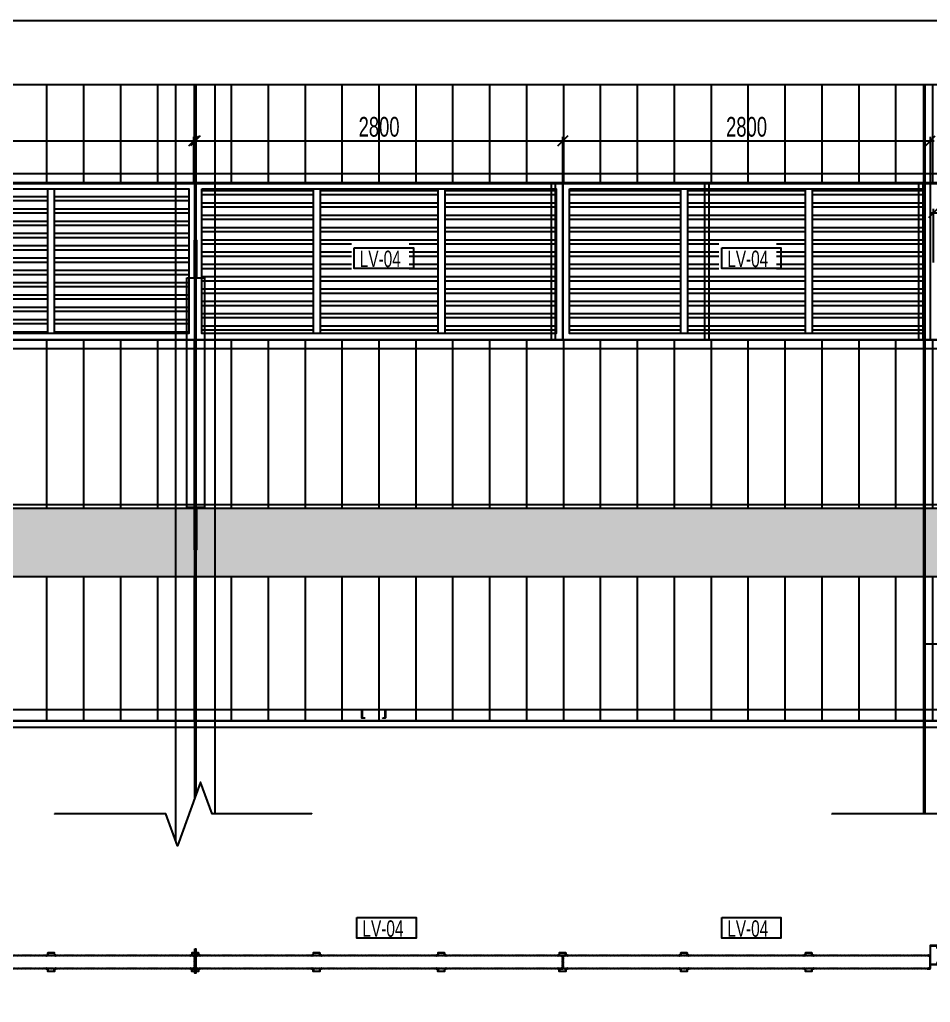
# Model space of a CAD drawing. Header units: inches. Extents: x 340055 to 349452, y -34649 to -30845.
# Drawn here: x 344599.8 to 344738.5, y -33742.8 to -33593.1 of the extents above; entities that cross this region are included whole.
import ezdxf

# ---------------------------------------------------------------- set-up
doc = ezdxf.new("R2010")
doc.units = ezdxf.units.IN
doc.header["$MEASUREMENT"] = 0
doc.linetypes.add('DD3', pattern=[0.2, 0.1, -0.1])
for name, color, linetype in [('3', 3, 'Continuous'), ('4', 4, 'Continuous'), ('8', 8, 'Continuous'), ('flashing', 6, 'Continuous')]:
    doc.layers.add(name, color=color, linetype=linetype)
doc.styles.add('ST1H', font='vnshxh.shx', dxfattribs={"width": 0.7})
doc.dimstyles.new('50', dxfattribs={"dimtxt": 3, "dimasz": 1.5, "dimexe": 0.6, "dimexo": 0, "dimtad": 1, "dimdec": 0, "dimlfac": 50, "dimzin": 0, "dimdsep": 46, "dimtxsty": 'ST1H', "dimblk": 'OBLIQUE', "dimcen": 1, "dimdle": 0.6, "dimclrd": 8, "dimclre": 8, "dimclrt": 3, "dimadec": 0, "dimazin": 0, "dimtfac": 1, "dimtdec": 0, "dimtix": 1, "dimtofl": 0, "dimtmove": 0, "dimatfit": 3, "dimfxl": 0, "dimtolj": 1, "dimtzin": 0, "dimlwd": -1, "dimlwe": -1, "dimarcsym": 0})
pattern_1 = [(90, (-2402.336, 7655.091), (-5.625, 9e-16), [])]

# ---------------------------------------------------------------- blocks, each defined once
blk = doc.blocks.new('18')
at = {"true_color": 0xdb6e0f}
h = blk.add_hatch(dxfattribs=at)
h.set_pattern_fill('ANSI32', color=32, scale=2.5, angle=135, style=0)
h.paths.add_polyline_path([(344860.319, -35591.216), (344860.319, -35580.216), (344849.702, -35580.216), (344849.702, -35591.216)])
h.paths.add_polyline_path([(344860.819, -35591.216), (344871.071, -35591.216), (344871.071, -35580.216), (344860.819, -35580.216)])
h.paths.add_polyline_path([(344849.202, -35580.216), (344838.95, -35580.216), (344838.95, -35591.216), (344849.202, -35591.216)])
at = {"color": 32, "true_color": 0xdb6e0f}
for points in [[(344838.45, -35579.716), (344871.571, -35579.716), (344871.571, -35591.716), (344838.45, -35591.716)], [(344838.95, -35580.216), (344871.071, -35580.216), (344871.071, -35591.216), (344838.95, -35591.216)], [(344849.202, -35580.216), (344849.202, -35591.216), (344849.702, -35591.216), (344849.702, -35580.216)], [(344860.819, -35580.216), (344860.819, -35591.216), (344860.319, -35591.216), (344860.319, -35580.216)]]:
    blk.add_lwpolyline(points, close=True, dxfattribs=at)
blk = doc.blocks.new('_Oblique')
at = {"color": 0, "linetype": 'ByBlock', "lineweight": -2}
blk.add_line((-0.5, -0.5), (0.5, 0.5), dxfattribs=at)
blk = doc.blocks.new('*D307')
at = {"color": 8, "transparency": 16777216}
for p, q in [((344738.43, -33622.5), (344759.63, -33622.5)), ((344739.03, -33630.08), (344739.03, -33621.9)), ((344759.03, -33630.08), (344759.03, -33621.9))]:
    blk.add_line(p, q, dxfattribs=at)
at = {"layer": 'Defpoints', "color": 0, "transparency": 16777216}
for p in [(344759.03, -33622.5), (344739.03, -33630.08), (344759.03, -33630.08)]:
    blk.add_point(p, dxfattribs=at)
at = {"color": 8, "transparency": 16777216, "xscale": 1.5, "yscale": 1.5, "zscale": 1.5, "rotation": 180}
blk.add_blockref('_Oblique', (344739.03, -33622.5), dxfattribs=at)
at = {"color": 8, "transparency": 16777216, "xscale": 1.5, "yscale": 1.5, "zscale": 1.5}
blk.add_blockref('_Oblique', (344759.03, -33622.5), dxfattribs=at)
at = {"color": 3, "transparency": 16777216, "insert": (344749.03, -33620.38), "char_height": 3, "attachment_point": 5, "style": 'ST1H'}
blk.add_mtext('\\A1;1000', dxfattribs=at)
blk = doc.blocks.new('RIVET')
at = {"color": 8}
for p, q in [((-3.9, 1.1), (-4.2, 0)), ((-4.2, 0), (-3.9, -1.1)), ((-3.9, -1.1), (-3.9, 1.1)), ((-3.5, -1.3), (-3.5, 1.3)), ((-1, -1.2), (-1, 1.3)), ((-1, 1.3), (-0.1, 1.3)), ((0, 1.3), (0, 2.4)), ((0, -1.3), (0, 1.3)), ((0.1, 2.5), (0.1, 2.5)), ((0.1, 2.5), (0.7, 1.4)), ((0.1, -2.5), (0.1, 2.5)), ((0.7, 1.1), (0.7, -1.1)), ((0.9, 0.7), (0.7, 0.7)), ((0.9, -0.7), (0.9, 0.7)), ((-0.1, -1.2), (-1, -1.2)), ((0, -2.4), (0, -1.3)), ((0.7, -1.4), (0.1, -2.5)), ((0.1, -2.5), (0.1, -2.5)), ((0.9, -0.7), (0.7, -0.7))]:
    blk.add_line(p, q, dxfattribs=at)
for centre, radius, start, end in [((-3.4, 0.7), 0.634, 101.56667, 142.23088), ((-2.5, -0.1), 1.78, 64.63521, 125.23685), ((-0.9, 3), 1.71, 240.47832, 268.3625), ((-0.1, 1.3), 0.0625, 270, 0), ((0.1, 2.4), 0.0625, 90, 180), ((0.1, 2.4), 0.0625, 26.56505, 90), ((0.1, 1.1), 0.625, 0, 26.56505), ((5.4, 0.6), 4.45, 179.07778, 187.95176), ((5.8, -0.6), 4.85, 172.41501, 180.55546), ((-3.4, -0.7), 0.634, 217.76912, 258.43333), ((-2.5, 0.1), 1.78, 234.76315, 295.36479), ((-0.9, -3), 1.71, 91.6375, 119.52168), ((-0.1, -1.3), 0.0625, 0, 90), ((0.1, -2.4), 0.0625, 180, 270), ((0.1, -2.4), 0.0625, 270, 333.43495), ((0.1, -1.1), 0.625, 333.43495, 0)]:
    blk.add_arc(centre, radius, start, end, dxfattribs=at)
blk = doc.blocks.new('*D313')
at = {"color": 8, "transparency": 16777216}
for p, q in [((344559.69, -33611.55), (344626.89, -33611.55)), ((344560.29, -33617.87), (344560.29, -33610.95)), ((344626.29, -33617.87), (344626.29, -33610.95))]:
    blk.add_line(p, q, dxfattribs=at)
at = {"layer": 'Defpoints', "color": 0, "transparency": 16777216}
for p in [(344626.29, -33611.55), (344560.29, -33617.87), (344626.29, -33617.87)]:
    blk.add_point(p, dxfattribs=at)
at = {"color": 8, "transparency": 16777216, "xscale": 1.5, "yscale": 1.5, "zscale": 1.5, "rotation": 180}
blk.add_blockref('_Oblique', (344560.29, -33611.55), dxfattribs=at)
at = {"color": 8, "transparency": 16777216, "xscale": 1.5, "yscale": 1.5, "zscale": 1.5}
blk.add_blockref('_Oblique', (344626.29, -33611.55), dxfattribs=at)
at = {"color": 3, "transparency": 16777216, "insert": (344593.29, -33609.42), "char_height": 3, "attachment_point": 5, "style": 'ST1H'}
blk.add_mtext('\\A1;3300', dxfattribs=at)
blk = doc.blocks.new('*D314')
at = {"color": 8, "transparency": 16777216}
for p, q in [((344625.93, -33611.55), (344683.13, -33611.55)), ((344626.53, -33617.87), (344626.53, -33610.95)), ((344682.53, -33617.87), (344682.53, -33610.95))]:
    blk.add_line(p, q, dxfattribs=at)
at = {"layer": 'Defpoints', "color": 0, "transparency": 16777216}
for p in [(344682.53, -33611.55), (344626.53, -33617.87), (344682.53, -33617.87)]:
    blk.add_point(p, dxfattribs=at)
at = {"color": 8, "transparency": 16777216, "xscale": 1.5, "yscale": 1.5, "zscale": 1.5, "rotation": 180}
blk.add_blockref('_Oblique', (344626.53, -33611.55), dxfattribs=at)
at = {"color": 8, "transparency": 16777216, "xscale": 1.5, "yscale": 1.5, "zscale": 1.5}
blk.add_blockref('_Oblique', (344682.53, -33611.55), dxfattribs=at)
at = {"color": 3, "transparency": 16777216, "insert": (344654.53, -33609.42), "char_height": 3, "attachment_point": 5, "style": 'ST1H'}
blk.add_mtext('\\A1;2800', dxfattribs=at)
blk = doc.blocks.new('*D315')
at = {"color": 8, "transparency": 16777216}
for p, q in [((344681.93, -33611.55), (344739.14, -33611.55)), ((344682.53, -33617.87), (344682.53, -33610.95)), ((344738.54, -33617.87), (344738.54, -33610.95))]:
    blk.add_line(p, q, dxfattribs=at)
at = {"layer": 'Defpoints', "color": 0, "transparency": 16777216}
for p in [(344738.54, -33611.55), (344682.53, -33617.87), (344738.54, -33617.87)]:
    blk.add_point(p, dxfattribs=at)
at = {"color": 8, "transparency": 16777216, "xscale": 1.5, "yscale": 1.5, "zscale": 1.5, "rotation": 180}
blk.add_blockref('_Oblique', (344682.53, -33611.55), dxfattribs=at)
at = {"color": 8, "transparency": 16777216, "xscale": 1.5, "yscale": 1.5, "zscale": 1.5}
blk.add_blockref('_Oblique', (344738.54, -33611.55), dxfattribs=at)
at = {"color": 3, "transparency": 16777216, "insert": (344710.53, -33609.42), "char_height": 3, "attachment_point": 5, "style": 'ST1H'}
blk.add_mtext('\\A1;2800', dxfattribs=at)

msp = doc.modelspace()

# ---------------------------------------------------------------- hatches: boundary and pattern name
h = msp.add_hatch()
h.set_pattern_fill('ANSI31', color=3, scale=45, angle=45, style=0)
h.set_pattern_definition(pattern_1)
h.paths.add_polyline_path([(344232.4294, -33618.0304), (344755.6311, -33618.0304), (344755.6311, -33603.0085), (344232.4294, -33603.0085)])
at = {"true_color": 0xc0a22a}
h = msp.add_hatch(dxfattribs=at)
h.set_pattern_fill('ANSI32', color=42, scale=5, angle=135, style=0)
h.set_pattern_definition([(180, (-2402.332, 7883.4038), (-3e-16, -1.875), []), (180, (-2402.957, 7884.0288), (-3e-16, -1.875), [])])
h.paths.add_polyline_path([(344645.5302, -33640.8704), (344663.5327, -33640.8704), (344663.5327, -33618.8704), (344645.5302, -33618.8704)])
h.paths.add_polyline_path([(344664.5327, -33640.8704), (344681.5327, -33640.8704), (344681.5327, -33618.8704), (344664.5327, -33618.8704)])
h.paths.add_polyline_path([(344627.5302, -33640.8704), (344644.5302, -33640.8704), (344644.5302, -33618.8704), (344627.5302, -33618.8704)])
h = msp.add_hatch(dxfattribs=at)
h.set_pattern_fill('ANSI32', color=42, scale=5, angle=135, style=0)
h.set_pattern_definition([(180, (-2346.3294, 7883.4038), (-3e-16, -1.875), []), (180, (-2346.9544, 7884.0288), (-3e-16, -1.875), [])])
h.paths.add_polyline_path([(344701.5327, -33640.8704), (344719.5352, -33640.8704), (344719.5352, -33618.8704), (344701.5327, -33618.8704)])
h.paths.add_polyline_path([(344720.5352, -33640.8704), (344737.5352, -33640.8704), (344737.5352, -33618.8704), (344720.5352, -33618.8704)])
h.paths.add_polyline_path([(344683.5327, -33640.8704), (344700.5327, -33640.8704), (344700.5327, -33618.8704), (344683.5327, -33618.8704)])
h = msp.add_hatch()
h.set_pattern_fill('ANSI31', color=3, scale=45, angle=45, style=0)
h.set_pattern_definition(pattern_1)
h.paths.add_polyline_path([(344232.4294, -33641.8704), (344759.0311, -33641.8704), (344759.0311, -33667.5562), (344232.4294, -33667.5562)])
h = msp.add_hatch()
h.set_pattern_fill('ANSI33', color=5, scale=20, angle=45, style=0)
h.set_pattern_definition([(90, (-2402.336, 7655.091), (-5, 9e-16), []), (90, (-2399.836, 7657.591), (-5, 9e-16), [2.5, -1.25])])
h.paths.add_polyline_path([(344198.3653, -33677.8721), (344759.0311, -33677.8721), (344759.0311, -33667.5562), (344198.3653, -33667.5562)])
h = msp.add_hatch()
h.set_pattern_fill('ANSI31', color=3, scale=45, angle=45, style=0)
h.set_pattern_definition(pattern_1)
h.paths.add_polyline_path([(344228.4294, -33677.8721), (344755.6311, -33677.8721), (344755.6311, -33699.8721), (344228.4294, -33699.8721)])

# ---------------------------------------------------------------- linework, layer by layer
at = {"color": 8}
for p, q in [((344626.6302, -33666.9321), (344755.0311, -33666.9321)), ((344737.5311, -33688.1418), (344753.5311, -33688.1418))]:
    msp.add_line(p, q, dxfattribs=at)
for points in [[(344198.3653, -33426.5398), (344767.7032, -33426.5398), (344767.7032, -33593.2478), (344198.3653, -33593.2478)], [(344767.7032, -33593.2478), (344198.3653, -33593.2478), (344198.3653, -33778.1197), (344767.7032, -33778.1197)], [(344228.4294, -33677.8721), (344755.6311, -33677.8721), (344755.6311, -33699.8721), (344228.4294, -33699.8721)]]:
    msp.add_lwpolyline(points, close=True, dxfattribs=at)
at = {"color": 3}
for points in [[(344232.4294, -33618.0304), (344755.6311, -33618.0304), (344755.6311, -33603.0085), (344232.4294, -33603.0085)], [(344232.4294, -33641.8704), (344759.0311, -33641.8704), (344759.0311, -33667.5562), (344232.4294, -33667.5562)]]:
    msp.add_lwpolyline(points, close=True, dxfattribs=at)
at = {"color": 42, "true_color": 0xc0a22a}
for points in [[(344626.5302, -33617.8704), (344682.5327, -33617.8704), (344682.5327, -33641.8704), (344626.5302, -33641.8704)], [(344682.5327, -33617.8704), (344738.5352, -33617.8704), (344738.5352, -33641.8704), (344682.5327, -33641.8704)], [(344627.5302, -33618.8704), (344681.5327, -33618.8704), (344681.5327, -33640.8704), (344627.5302, -33640.8704)], [(344645.5302, -33618.8704), (344645.5302, -33640.8704), (344644.5302, -33640.8704), (344644.5302, -33618.8704)], [(344664.5327, -33618.8704), (344664.5327, -33640.8704), (344663.5327, -33640.8704), (344663.5327, -33618.8704)], [(344683.5327, -33618.8704), (344737.5352, -33618.8704), (344737.5352, -33640.8704), (344683.5327, -33640.8704)], [(344701.5327, -33618.8704), (344701.5327, -33640.8704), (344700.5327, -33640.8704), (344700.5327, -33618.8704)], [(344720.5352, -33618.8704), (344720.5352, -33640.8704), (344719.5352, -33640.8704), (344719.5352, -33618.8704)]]:
    msp.add_lwpolyline(points, close=True, dxfattribs=at)
at = {"color": 1, "true_color": 0xfa051e}
for points in [[(344626.3802, -33626.6557), (344626.6802, -33626.6557), (344626.6802, -33632.4024), (344626.3802, -33632.4024)], [(344625.2398, -33632.4024), (344627.9206, -33632.4024), (344627.9206, -33667.3701), (344625.2398, -33667.3701)], [(344626.3802, -33667.3701), (344626.6802, -33667.3701), (344626.6802, -33673.845), (344626.3802, -33673.845)], [(344626.4552, -33734.6348), (344626.6052, -33734.6348), (344626.6052, -33738.3091), (344626.4552, -33738.3091)]]:
    msp.add_lwpolyline(points, close=True, dxfattribs=at)
at = {"color": 5}
msp.add_lwpolyline([(344198.3653, -33677.8721), (344759.0311, -33677.8721), (344759.0311, -33667.5562), (344198.3653, -33667.5562), (344198.3653, -33677.8721)], dxfattribs=at)
at = {"color": 94}
msp.add_lwpolyline([(344739.5432, -33736.687), (344739.5432, -33736.975), (344738.5672, -33736.975), (344738.5672, -33734.159), (344739.5432, -33734.159), (344739.5432, -33734.447), (344739.5752, -33734.447), (344739.5752, -33734.127), (344738.5352, -33734.127), (344738.5352, -33737.007), (344739.5752, -33737.007), (344739.5752, -33736.687), (344739.5432, -33736.687)], dxfattribs=at)
at = {"color": 71, "linetype": 'DD3', "ltscale": 0.1}
for points in [[(344560.9797, -33735.6227), (344626.4352, -33735.6227), (344626.4352, -33737.6257), (344560.9797, -33737.6257), (344560.3835, -33737.6257), (344560.3835, -33735.6227)], [(344560.9797, -33737.6257), (344626.4352, -33737.6257), (344626.4352, -33735.6227), (344560.9797, -33735.6227), (344560.3835, -33735.6227), (344560.3835, -33737.6257)], [(344560.9797, -33737.6057), (344560.4035, -33737.6057), (344560.4035, -33735.6427), (344560.9797, -33735.6427), (344626.4152, -33735.6427), (344626.4152, -33737.6057)], [(344560.9797, -33735.6427), (344560.4035, -33735.6427), (344560.4035, -33737.6057), (344560.9797, -33737.6057), (344626.4152, -33737.6057), (344626.4152, -33735.6427)], [(344627.1464, -33735.6227), (344682.5127, -33735.6227), (344682.5127, -33737.6257), (344627.1464, -33737.6257), (344626.5503, -33737.6257), (344626.5503, -33735.6227)], [(344627.1464, -33737.6257), (344682.5127, -33737.6257), (344682.5127, -33735.6227), (344627.1464, -33735.6227), (344626.5503, -33735.6227), (344626.5503, -33737.6257)], [(344627.1464, -33737.6057), (344626.5703, -33737.6057), (344626.5703, -33735.6427), (344627.1464, -33735.6427), (344682.4927, -33735.6427), (344682.4927, -33737.6057)], [(344627.1464, -33735.6427), (344626.5703, -33735.6427), (344626.5703, -33737.6057), (344627.1464, -33737.6057), (344682.4927, -33737.6057), (344682.4927, -33735.6427)], [(344683.1489, -33735.6227), (344738.5152, -33735.6227), (344738.5152, -33737.6257), (344683.1489, -33737.6257), (344682.5528, -33737.6257), (344682.5528, -33735.6227)], [(344683.1489, -33737.6257), (344738.5152, -33737.6257), (344738.5152, -33735.6227), (344683.1489, -33735.6227), (344682.5528, -33735.6227), (344682.5528, -33737.6257)], [(344683.1489, -33737.6057), (344682.5728, -33737.6057), (344682.5728, -33735.6427), (344683.1489, -33735.6427), (344738.4952, -33735.6427), (344738.4952, -33737.6057)], [(344683.1489, -33735.6427), (344682.5728, -33735.6427), (344682.5728, -33737.6057), (344683.1489, -33737.6057), (344738.4952, -33737.6057), (344738.4952, -33735.6427)]]:
    msp.add_lwpolyline(points, close=True, dxfattribs=at)
at = {"layer": '4', "color": 8}
for p, q in [((344623.5302, -33718.1261), (344623.5302, -33603.0085)), ((344626.5302, -33711.4296), (344626.5302, -33603.0085)), ((344629.5302, -33714.0695), (344629.5302, -33603.0085)), ((344232.8293, -33617.8704), (344755.2311, -33617.8704)), ((344232.8293, -33641.8704), (344755.2311, -33641.8704)), ((344232.6293, -33666.9264), (344626.6302, -33666.9321)), ((344286.9274, -33698.1672), (344620.9574, -33698.1672)), ((344620.9574, -33698.1672), (344755.0311, -33698.1672))]:
    msp.add_line(p, q, dxfattribs=at)
for points in [[(344626.4502, -33711.6494), (344626.4502, -33603.0085)], [(344626.6102, -33603.0085), (344626.6102, -33711.2098)], [(344755.0311, -33616.5704), (344233.0293, -33616.5704)], [(344233.0293, -33617.8704), (344755.0311, -33617.8704)]]:
    msp.add_lwpolyline(points, dxfattribs=at)
for points in [[(344680.7807, -33617.8704), (344681.3807, -33617.8704), (344681.3807, -33641.8704), (344680.7807, -33641.8704)], [(344704.1807, -33617.8704), (344704.7807, -33617.8704), (344704.7807, -33641.8704), (344704.1807, -33641.8704)], [(344736.7832, -33617.8704), (344737.3832, -33617.8704), (344737.3832, -33641.8704), (344736.7832, -33641.8704)], [(344755.0311, -33643.1704), (344755.0311, -33641.8704), (344233.0293, -33641.8704), (344233.0293, -33643.1704)]]:
    msp.add_lwpolyline(points, close=True, dxfattribs=at)
msp.add_lwpolyline([(344655.0867, -33699.4272), (344655.4467, -33699.4272), (344655.4467, -33698.2072), (344651.9267, -33698.2072), (344651.9267, -33699.4272), (344652.2867, -33699.4272), (344652.2867, -33699.4672), (344651.9267, -33699.4672, -0.41421356), (344651.8867, -33699.4272), (344651.8867, -33698.2072, -0.41421356), (344651.9267, -33698.1672), (344655.4467, -33698.1672, -0.41421356), (344655.4867, -33698.2072), (344655.4867, -33699.4272, -0.41421356), (344655.4467, -33699.4672), (344655.0867, -33699.4672), (344655.0867, -33699.4272)], format="xyb", dxfattribs=at)
at = {"layer": '8'}
for p, q in [((344737.5311, -33714.0695), (344737.5311, -33603.0085)), ((344737.7711, -33714.0695), (344737.7711, -33603.0085))]:
    msp.add_line(p, q, dxfattribs=at)
at = {"layer": 'flashing'}
for points in [[(344228.4294, -33699.8721), (344759.6311, -33699.8721), (344759.6311, -33700.8721), (344228.4294, -33700.8721)], [(344604.0483, -33735.6025), (344603.6483, -33735.6025), (344603.6483, -33735.6227), (344604.0684, -33735.6227), (344604.0684, -33735.2225), (344604.8446, -33735.2225), (344605.0284, -33735.2225), (344605.0284, -33735.6227), (344605.4486, -33735.6227), (344605.4486, -33735.6025), (344605.0486, -33735.6025), (344605.0486, -33735.2025), (344604.8446, -33735.2025), (344604.0483, -33735.2025)], [(344626.0148, -33735.6025), (344625.6148, -33735.6025), (344625.6148, -33735.6227), (344626.0349, -33735.6227), (344626.0349, -33735.2225), (344626.8111, -33735.2225), (344626.9949, -33735.2225), (344626.9949, -33735.6227), (344627.415, -33735.6227), (344627.415, -33735.6025), (344627.015, -33735.6025), (344627.015, -33735.2025), (344626.8111, -33735.2025), (344626.0148, -33735.2025)], [(344626.4552, -33736.8484), (344626.4552, -33735.6025), (344625.9544, -33735.6025), (344625.9544, -33735.6227), (344626.4352, -33735.6227), (344626.4352, -33736.8484), (344626.4352, -33737.6259), (344625.9544, -33737.6259), (344625.9544, -33737.646), (344626.4552, -33737.646)], [(344626.5302, -33736.8484), (344626.5302, -33735.6025), (344627.031, -33735.6025), (344627.031, -33735.6227), (344626.5503, -33735.6227), (344626.5503, -33736.8484), (344626.5503, -33737.6259), (344627.031, -33737.6259), (344627.031, -33737.646), (344626.5302, -33737.646)], [(344644.5015, -33735.6025), (344644.1015, -33735.6025), (344644.1015, -33735.6227), (344644.5216, -33735.6227), (344644.5216, -33735.2225), (344645.2979, -33735.2225), (344645.4816, -33735.2225), (344645.4816, -33735.6227), (344645.9018, -33735.6227), (344645.9018, -33735.6025), (344645.5018, -33735.6025), (344645.5018, -33735.2025), (344645.2979, -33735.2025), (344644.5015, -33735.2025)], [(344663.5006, -33735.6025), (344663.1006, -33735.6025), (344663.1006, -33735.6227), (344663.5207, -33735.6227), (344663.5207, -33735.2225), (344664.2969, -33735.2225), (344664.4807, -33735.2225), (344664.4807, -33735.6227), (344664.9008, -33735.6227), (344664.9008, -33735.6025), (344664.5008, -33735.6025), (344664.5008, -33735.2025), (344664.2969, -33735.2025), (344663.5006, -33735.2025)], [(344681.9977, -33735.6025), (344681.5977, -33735.6025), (344681.5977, -33735.6227), (344682.0179, -33735.6227), (344682.0179, -33735.2225), (344682.7941, -33735.2225), (344682.9779, -33735.2225), (344682.9779, -33735.6227), (344683.398, -33735.6227), (344683.398, -33735.6025), (344682.998, -33735.6025), (344682.998, -33735.2025), (344682.7941, -33735.2025), (344681.9977, -33735.2025)], [(344682.5327, -33736.8484), (344682.5327, -33735.6025), (344682.0319, -33735.6025), (344682.0319, -33735.6227), (344682.5127, -33735.6227), (344682.5127, -33736.8484), (344682.5127, -33737.6259), (344682.0319, -33737.6259), (344682.0319, -33737.646), (344682.5327, -33737.646)], [(344682.5327, -33736.8484), (344682.5327, -33735.6025), (344683.0335, -33735.6025), (344683.0335, -33735.6227), (344682.5528, -33735.6227), (344682.5528, -33736.8484), (344682.5528, -33737.6259), (344683.0335, -33737.6259), (344683.0335, -33737.646), (344682.5327, -33737.646)], [(344700.504, -33735.6025), (344700.104, -33735.6025), (344700.104, -33735.6227), (344700.5241, -33735.6227), (344700.5241, -33735.2225), (344701.3004, -33735.2225), (344701.4841, -33735.2225), (344701.4841, -33735.6227), (344701.9043, -33735.6227), (344701.9043, -33735.6025), (344701.5043, -33735.6025), (344701.5043, -33735.2025), (344701.3004, -33735.2025), (344700.504, -33735.2025)], [(344719.503, -33735.6025), (344719.103, -33735.6025), (344719.103, -33735.6227), (344719.5232, -33735.6227), (344719.5232, -33735.2225), (344720.2994, -33735.2225), (344720.4832, -33735.2225), (344720.4832, -33735.6227), (344720.9033, -33735.6227), (344720.9033, -33735.6025), (344720.5033, -33735.6025), (344720.5033, -33735.2025), (344720.2994, -33735.2025), (344719.503, -33735.2025)], [(344738.5352, -33736.8484), (344738.5352, -33735.6025), (344738.0344, -33735.6025), (344738.0344, -33735.6227), (344738.5152, -33735.6227), (344738.5152, -33736.8484), (344738.5152, -33737.6259), (344738.0344, -33737.6259), (344738.0344, -33737.646), (344738.5352, -33737.646)], [(344604.0483, -33737.6459), (344603.6483, -33737.6459), (344603.6483, -33737.6257), (344604.0684, -33737.6257), (344604.0684, -33738.0259), (344604.8446, -33738.0259), (344605.0284, -33738.0259), (344605.0284, -33737.6257), (344605.4486, -33737.6257), (344605.4486, -33737.6459), (344605.0486, -33737.6459), (344605.0486, -33738.0459), (344604.8446, -33738.0459), (344604.0483, -33738.0459)], [(344626.0148, -33737.6459), (344625.6148, -33737.6459), (344625.6148, -33737.6257), (344626.0349, -33737.6257), (344626.0349, -33738.0259), (344626.8111, -33738.0259), (344626.9949, -33738.0259), (344626.9949, -33737.6257), (344627.415, -33737.6257), (344627.415, -33737.6459), (344627.015, -33737.6459), (344627.015, -33738.0459), (344626.8111, -33738.0459), (344626.0148, -33738.0459)], [(344644.5015, -33737.6459), (344644.1015, -33737.6459), (344644.1015, -33737.6257), (344644.5216, -33737.6257), (344644.5216, -33738.0259), (344645.2979, -33738.0259), (344645.4816, -33738.0259), (344645.4816, -33737.6257), (344645.9018, -33737.6257), (344645.9018, -33737.6459), (344645.5018, -33737.6459), (344645.5018, -33738.0459), (344645.2979, -33738.0459), (344644.5015, -33738.0459)], [(344663.5006, -33737.6459), (344663.1006, -33737.6459), (344663.1006, -33737.6257), (344663.5207, -33737.6257), (344663.5207, -33738.0259), (344664.2969, -33738.0259), (344664.4807, -33738.0259), (344664.4807, -33737.6257), (344664.9008, -33737.6257), (344664.9008, -33737.6459), (344664.5008, -33737.6459), (344664.5008, -33738.0459), (344664.2969, -33738.0459), (344663.5006, -33738.0459)], [(344681.9977, -33737.6459), (344681.5977, -33737.6459), (344681.5977, -33737.6257), (344682.0179, -33737.6257), (344682.0179, -33738.0259), (344682.7941, -33738.0259), (344682.9779, -33738.0259), (344682.9779, -33737.6257), (344683.398, -33737.6257), (344683.398, -33737.6459), (344682.998, -33737.6459), (344682.998, -33738.0459), (344682.7941, -33738.0459), (344681.9977, -33738.0459)], [(344700.504, -33737.6459), (344700.104, -33737.6459), (344700.104, -33737.6257), (344700.5241, -33737.6257), (344700.5241, -33738.0259), (344701.3004, -33738.0259), (344701.4841, -33738.0259), (344701.4841, -33737.6257), (344701.9043, -33737.6257), (344701.9043, -33737.6459), (344701.5043, -33737.6459), (344701.5043, -33738.0459), (344701.3004, -33738.0459), (344700.504, -33738.0459)], [(344719.503, -33737.6459), (344719.103, -33737.6459), (344719.103, -33737.6257), (344719.5232, -33737.6257), (344719.5232, -33738.0259), (344720.2994, -33738.0259), (344720.4832, -33738.0259), (344720.4832, -33737.6257), (344720.9033, -33737.6257), (344720.9033, -33737.6459), (344720.5033, -33737.6459), (344720.5033, -33738.0459), (344720.2994, -33738.0459), (344719.503, -33738.0459)]]:
    msp.add_lwpolyline(points, close=True, dxfattribs=at)
at = {"layer": 'flashing', "color": 94, "linetype": 'Continuous'}
for points in [[(344644.2689, -33714.0695), (344644.2689, -33714.0695), (344644.2689, -33714.0695), (344644.2689, -33714.0695), (344629.085, -33714.0695), (344627.3272, -33709.2399), (344623.8116, -33718.899), (344622.0537, -33714.0695), (344605.0769, -33714.0695), (344605.0769, -33714.0695), (344605.0769, -33714.0695), (344605.0769, -33714.0695), (344605.0769, -33714.0695), (344605.0769, -33714.0695), (344605.0769, -33714.0695), (344605.0769, -33714.0695)], [(344762.7152, -33714.0695), (344762.7152, -33714.0695), (344762.7152, -33714.0695), (344762.7152, -33714.0695), (344747.5313, -33714.0695), (344745.7735, -33709.2399), (344742.2579, -33718.899), (344740.5001, -33714.0695), (344723.5233, -33714.0695), (344723.5233, -33714.0695), (344723.5233, -33714.0695), (344723.5233, -33714.0695), (344723.5233, -33714.0695), (344723.5233, -33714.0695), (344723.5233, -33714.0695), (344723.5233, -33714.0695)]]:
    msp.add_lwpolyline(points, dxfattribs=at)

# ---------------------------------------------------------------- block references
at = {"color": 133, "true_color": 0x36c9c7, "xscale": 2, "yscale": 2, "zscale": 2}
msp.add_blockref('18', (-345116.6112, 37541.5612), dxfattribs=at)
at = {"layer": 'flashing', "color": 0, "ltscale": 500}
for p, xscale, yscale, zscale, rotation in [((344603.8496, -33735.6025), -0.01953125, 0.01953125, 0.01953125000006217, 270), ((344605.2595, -33735.6025), -0.01953125, 0.01953125, 0.01953125000006217, 270), ((344625.816, -33735.6025), -0.01953125, 0.01953125, 0.01953125000006217, 270), ((344626.1517, -33735.6023), -0.01878004807804246, 0.01878004807804246, 0.01878004807698287, 270), ((344626.8337, -33735.6023), 0.01878004807804246, 0.01878004807804246, 0.01878004807804246, 90), ((344627.226, -33735.6025), -0.01953125, 0.01953125, 0.01953125000006217, 270), ((344644.3028, -33735.6025), -0.01953125, 0.01953125, 0.01953125000006217, 270), ((344645.7127, -33735.6025), -0.01953125, 0.01953125, 0.01953125000006217, 270), ((344663.3018, -33735.6025), -0.01953125, 0.01953125, 0.01953125000006217, 270), ((344664.7118, -33735.6025), -0.01953125, 0.01953125, 0.01953125000006217, 270), ((344681.799, -33735.6025), -0.01953125, 0.01953125, 0.01953125000006217, 270), ((344682.2292, -33735.6023), -0.01878004807804246, 0.01878004807804246, 0.01878004807698287, 270), ((344682.8362, -33735.6023), 0.01878004807804246, 0.01878004807804246, 0.01878004807804246, 90), ((344683.209, -33735.6025), -0.01953125, 0.01953125, 0.01953125000006217, 270), ((344700.3053, -33735.6025), -0.01953125, 0.01953125, 0.01953125000006217, 270), ((344701.7152, -33735.6025), -0.01953125, 0.01953125, 0.01953125000006217, 270), ((344719.3043, -33735.6025), -0.01953125, 0.01953125, 0.01953125000006217, 270), ((344720.7143, -33735.6025), -0.01953125, 0.01953125, 0.01953125000006217, 270), ((344738.2317, -33735.6023), -0.01878004807804246, 0.01878004807804246, 0.01878004807698287, 270), ((344603.8496, -33737.6459), 0.01953124999272404, 0.01953124999272404, 0.01953124999272404, 270), ((344605.2595, -33737.6459), 0.01953124999272404, 0.01953124999272404, 0.01953124999272404, 270), ((344625.816, -33737.6459), 0.01953124999272404, 0.01953124999272404, 0.01953124999272404, 270), ((344626.2048, -33737.646), 0.01878004807804246, 0.01878004807804246, 0.01878004807804246, 270), ((344626.7806, -33737.646), -0.01878004807804246, 0.01878004807804246, 0.01878004807698287, 90), ((344627.226, -33737.6459), 0.01953124999272404, 0.01953124999272404, 0.01953124999272404, 270), ((344644.3028, -33737.6459), 0.01953124999272404, 0.01953124999272404, 0.01953124999272404, 270), ((344645.7127, -33737.6459), 0.01953124999272404, 0.01953124999272404, 0.01953124999272404, 270), ((344663.3018, -33737.6459), 0.01953124999272404, 0.01953124999272404, 0.01953124999272404, 270), ((344664.7118, -33737.6459), 0.01953124999272404, 0.01953124999272404, 0.01953124999272404, 270), ((344681.799, -33737.6459), 0.01953124999272404, 0.01953124999272404, 0.01953124999272404, 270), ((344682.2823, -33737.646), 0.01878004807804246, 0.01878004807804246, 0.01878004807804246, 270), ((344682.7831, -33737.646), -0.01878004807804246, 0.01878004807804246, 0.01878004807698287, 90), ((344683.209, -33737.6459), 0.01953124999272404, 0.01953124999272404, 0.01953124999272404, 270), ((344700.3053, -33737.6459), 0.01953124999272404, 0.01953124999272404, 0.01953124999272404, 270), ((344701.7152, -33737.6459), 0.01953124999272404, 0.01953124999272404, 0.01953124999272404, 270), ((344719.3043, -33737.6459), 0.01953124999272404, 0.01953124999272404, 0.01953124999272404, 270), ((344720.7143, -33737.6459), 0.01953124999272404, 0.01953124999272404, 0.01953124999272404, 270), ((344738.2848, -33737.646), 0.01878004807804246, 0.01878004807804246, 0.01878004807804246, 270)]:
    msp.add_blockref('RIVET', p, dxfattribs=dict(at, xscale=xscale, yscale=yscale, zscale=zscale, rotation=rotation))

# ---------------------------------------------------------------- dimensions: what is measured, and where the dimension line sits
at = {"color": 1, "true_color": 0xfa051e}
for base, p1, p2, picture, middle in [((344626.2902, -33611.55), (344560.2885, -33617.8704), (344626.2902, -33617.8704), '*D313', (344593.2893, -33609.425)), ((344682.5327, -33611.55), (344626.5302, -33617.8704), (344682.5327, -33617.8704), '*D314', (344654.5315, -33609.425)), ((344738.5352, -33611.55), (344682.5327, -33617.8704), (344738.5352, -33617.8704), '*D315', (344710.534, -33609.425))]:
    dim = msp.add_linear_dim(base=base, p1=p1, p2=p2, dimstyle='50', override={"dimtmove": 1}, dxfattribs=at)
    dim.commit()
    dim.dimension.update_dxf_attribs({"geometry": picture, "text_midpoint": middle})
at = {"color": 8}
dim = msp.add_linear_dim(base=(344759.0311, -33622.5012), p1=(344739.0311, -33630.0775), p2=(344759.0311, -33630.0775), dimstyle='50', dxfattribs=at)
dim.commit()
dim.dimension.update_dxf_attribs({"geometry": '*D307', "text_midpoint": (344749.0311, -33620.3762)})

# ---------------------------------------------------------------- next in the draw order: texts
at = {"layer": '3', "char_height": 2.5, "attachment_point": 4, "style": 'ST1H', "bg_fill": 2}
for insert in [(344651.5868, -33629.5338), (344707.5893, -33629.5338), (344651.9966, -33731.5387), (344707.5893, -33731.5387)]:
    msp.add_mtext('\\A1;LV-04', dxfattribs=dict(at, insert=insert))

# ---------------------------------------------------------------- next in the draw order: linework, layer by layer
at = {"color": 1, "true_color": 0xfa051e}
for points in [[(344650.7348, -33627.8179), (344659.7635, -33627.8179), (344659.7635, -33631.0007), (344650.7348, -33631.0007)], [(344706.7373, -33627.8179), (344715.766, -33627.8179), (344715.766, -33631.0007), (344706.7373, -33631.0007)], [(344651.1445, -33729.8228), (344660.1733, -33729.8228), (344660.1733, -33733.0056), (344651.1445, -33733.0056)], [(344706.7373, -33729.8228), (344715.766, -33729.8228), (344715.766, -33733.0056), (344706.7373, -33733.0056)]]:
    msp.add_lwpolyline(points, close=True, dxfattribs=at)

doc.saveas('drawing.dxf')
